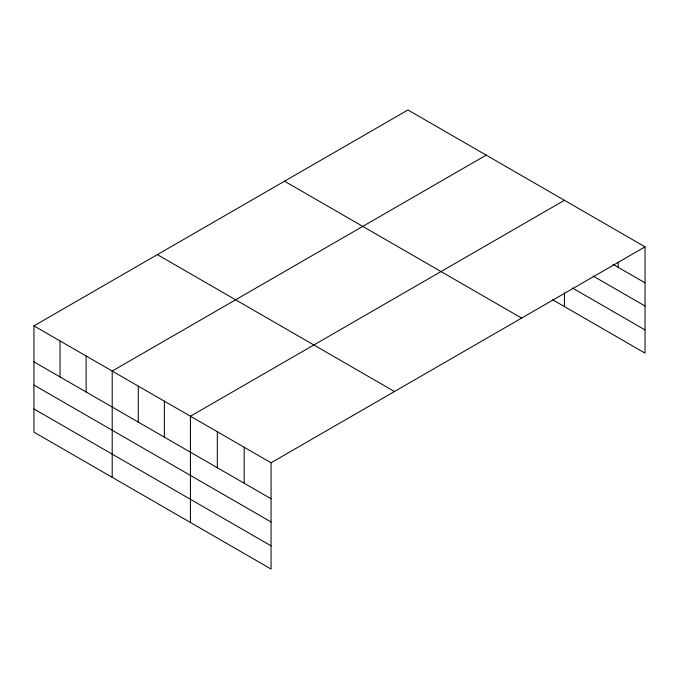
<?xml version="1.0" encoding="UTF-8"?>
<svg xmlns="http://www.w3.org/2000/svg" width="679" height="679" viewBox="0 0 679 679"><rect width="100%" height="100%" fill="white"/><g stroke="black" fill="none" stroke-linecap="round" stroke-linejoin="round"><path stroke-width="1.02" d="M645.05 246.85L407.943 109.956L33.95 325.878L33.95 432.15L271.057 569.044L271.057 462.772L645.05 246.85L645.05 353.122L552.74 299.829M486.189 155.135L112.196 371.057L112.196 477.32M564.436 200.305L190.443 416.227L190.443 522.499M612.806 264.224L645.05 282.846M593.098 276.039L645.05 306.034M572.49 288.04L645.05 329.926M284.526 181.208L521.633 318.103M157.367 254.625L394.474 391.52M33.95 325.878L271.057 462.772M33.95 361.865L271.057 498.759M33.95 385.061L271.057 521.956M33.95 408.953L271.057 545.848M618.179 262.035L618.179 267.331M564.436 292.87L564.436 306.577M244.185 447.257L244.185 483.244M217.314 431.742L217.314 467.729M164.36 401.17L164.36 437.157M138.278 386.113L138.278 422.1M86.114 355.991L86.114 391.987M60.032 340.934L60.032 376.93"/></g></svg>
